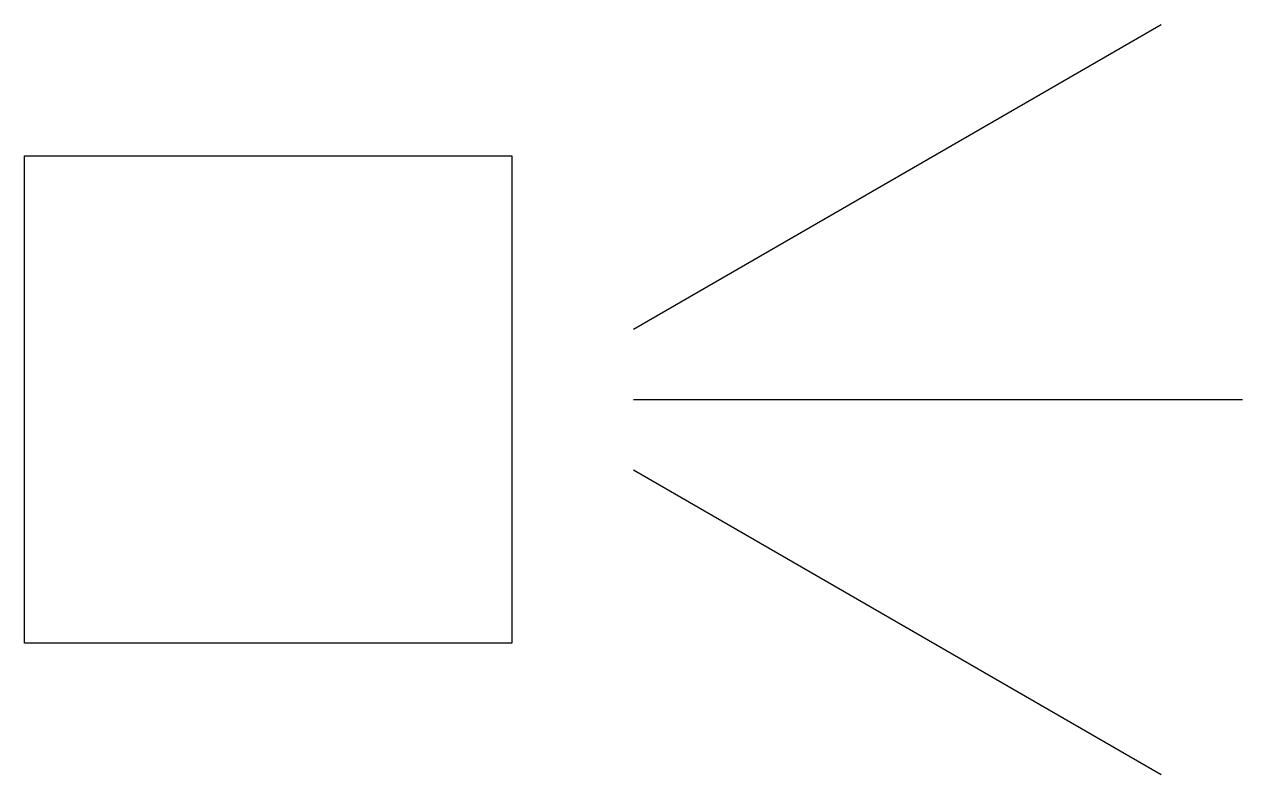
# Model space of a CAD drawing. Header units: millimetres. Extents: x -2 to 3, y -1.54 to 1.54.
import ezdxf

# ---------------------------------------------------------------- set-up
doc = ezdxf.new("R2010")
doc.units = ezdxf.units.MM
doc.layers.add('jidou1', color=3, linetype='Continuous')
doc.layers.add('KEISO', color=7, linetype='Continuous')

# ---------------------------------------------------------------- blocks, each defined once
blk = doc.blocks.new('WM3')
at = {"layer": 'KEISO', "color": 3}
for p, q in [((0.5, 0.2887), (2.6651, 1.5387)), ((-2, -1), (-2, 1)), ((-2, 1), (0, 1)), ((0, 1), (0, -1)), ((0.5, 0), (3, 0)), ((0.5, -0.2887), (2.6651, -1.5387)), ((0, -1), (-2, -1))]:
    blk.add_line(p, q, dxfattribs=at)

msp = doc.modelspace()

# ---------------------------------------------------------------- block references
at = {"layer": 'jidou1', "color": 3, "linetype": 'Continuous'}
msp.add_blockref('WM3', (0, 0), dxfattribs=at)

doc.saveas('drawing.dxf')
